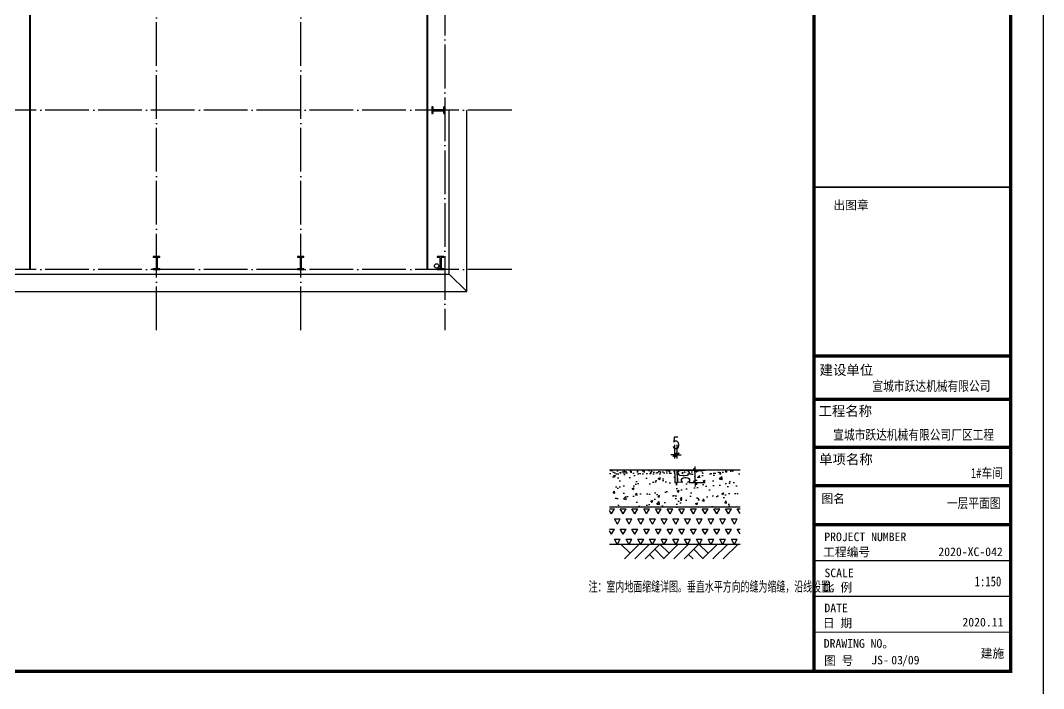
# Model space of a CAD drawing. Extents: x 185245 to 2288779, y -19957 to 815000.
# Drawn here: x 2005246 to 2052098, y 598675 to 629257 of the extents above; entities that cross this region are included whole.
import ezdxf

# ---------------------------------------------------------------- set-up
doc = ezdxf.new("R2010")
doc.units = 0
doc.header["$LTSCALE"] = 1000
doc.header["$MEASUREMENT"] = 0
doc.linetypes.add('DASH', pattern=[0.35, 0.25, -0.1])
doc.linetypes.add('DOTE', pattern=[2.42, 2, -0.2, 0.02, -0.2])
for name, color, linetype in [('AXIS', 3, 'Continuous'), ('COLUMN', 9, 'Continuous'), ('DOTE', 1, 'Continuous'), ('GROUND', 2, 'Continuous'), ('PUB_TEXT', 7, 'Continuous'), ('PUB_TITLE', 4, 'Continuous'), ('TEXT', 7, 'Continuous'), ('WALL', 9, 'Continuous'), ('图框', 4, 'Continuous'), ('填充', 8, 'Continuous'), ('钢柱', 7, 'Continuous')]:
    doc.layers.add(name, color=color, linetype=linetype)
doc.styles.add('-黑体', font='simhei.ttf', dxfattribs={"width": 0.8})
doc.styles.add('DIM_FONT', font='SIMPLEX', dxfattribs={"width": 0.7, "bigfont": 'GBCBIG'})
doc.styles.add('TSSD_REIN', font='Tssdeng.shx', dxfattribs={"width": 0.7, "bigfont": 'tssdchn.shx'})
doc.styles.add('宋体', font='')
doc.styles.add('黑体', font='simhei.ttf')
doc.styles.get('宋体').set_extended_font_data('NSimSun')
doc.dimstyles.new('DIMN120', dxfattribs={"dimscale": 1.2, "dimtxt": 300, "dimasz": 100, "dimexe": 250, "dimexo": 300, "dimgap": 150, "dimtad": 1, "dimdec": 0, "dimzin": 0, "dimdsep": 46, "dimtxsty": 'DIM_FONT', "dimblk": 'ARCHTICK', "dimcen": 0.09, "dimclrt": 7, "dimazin": 2, "dimtfac": 1, "dimtdec": 0, "dimtix": 1, "dimtmove": 2, "dimatfit": 3, "dimldrblk": 'ARCHTICK', "dimfxl": 1, "dimtolj": 1, "dimtzin": 0, "dimarcsym": 0})

# ---------------------------------------------------------------- blocks, each defined once
blk = doc.blocks.new('A$C23043752')
at = {"layer": 'COLUMN'}
blk.add_hatch(color=256, dxfattribs=at).paths.add_polyline_path([(0, 600), (0, 550), (125, 550), (125, 50), (0, 50), (0, 0), (300, 0), (300, 50), (175, 50), (175, 550), (300, 550), (300, 600)])
for p, q in [((0, 600), (0, 550)), ((300, 600), (0, 600)), ((125, 550), (0, 550)), ((125, 550), (125, 50)), ((175, 550), (175, 50)), ((300, 550), (175, 550)), ((300, 550), (300, 600)), ((0, 50), (125, 50)), ((0, 50), (0, 0)), ((0, 0), (300, 0)), ((175, 50), (300, 50)), ((300, 0), (300, 50))]:
    blk.add_line(p, q, dxfattribs=at)
blk = doc.blocks.new('A$C2E6C69CD')
at = {"layer": 'COLUMN', "xscale": -1, "rotation": 359.9999999999998}
blk.add_blockref('A$C23043752', (300, 0), dxfattribs=at)
blk.add_blockref('A$C23043752', (300, 0), dxfattribs=at)
blk = doc.blocks.new('A$C6F9B7E11')
blk.add_blockref('A$C2E6C69CD', (0, 0))
blk = doc.blocks.new('_ArchTick')
at = {"color": 0, "linetype": 'ByBlock', "const_width": 0.4}
blk.add_lwpolyline([(-0.5, -0.5), (0.5, 0.5)], dxfattribs=at)
blk = doc.blocks.new('*D22')
at = {"layer": 'AXIS', "color": 0, "lineweight": -2, "transparency": 16777216}
for p, q in [((904224, 99758), (904716, 99758)), ((904416, 99758), (904416, 99878)), ((904416, 99383), (904416, 99758)), ((904224, 99383), (904716, 99383)), ((904416, 99383), (904416, 99263))]:
    blk.add_line(p, q, dxfattribs=at)
at = {"layer": 'Defpoints', "color": 0, "transparency": 16777216}
for p in [(903864, 99758), (904416, 99758), (903864, 99383)]:
    blk.add_point(p, dxfattribs=at)
at = {"layer": 'AXIS', "color": 0, "lineweight": -2, "transparency": 16777216, "xscale": 120, "yscale": 120, "zscale": 120}
for p, rotation in [((904416, 99758), 270), ((904416, 99383), 90)]:
    blk.add_blockref('_ArchTick', p, dxfattribs=dict(at, rotation=rotation))
at = {"layer": 'AXIS', "color": 7, "transparency": 16777216, "insert": (904056, 99571), "char_height": 360, "attachment_point": 5, "rotation": 90, "style": 'DIM_FONT'}
blk.add_mtext('\\A1;50', dxfattribs=at)
blk = doc.blocks.new('*D23')
at = {"layer": 'AXIS', "color": 0, "lineweight": -2, "transparency": 16777216}
for p, q in [((903789, 100118), (903789, 100533)), ((903864, 100118), (903864, 100533)), ((903789, 100233), (903669, 100233)), ((903789, 100233), (903864, 100233)), ((903864, 100233), (903984, 100233))]:
    blk.add_line(p, q, dxfattribs=at)
at = {"layer": 'Defpoints', "color": 0, "transparency": 16777216}
for p in [(903864, 100233), (903789, 99758), (903864, 99758)]:
    blk.add_point(p, dxfattribs=at)
at = {"layer": 'AXIS', "color": 0, "lineweight": -2, "transparency": 16777216, "xscale": 120, "yscale": 120, "zscale": 120}
blk.add_blockref('_ArchTick', (903789, 100233), dxfattribs=at)
at = {"layer": 'AXIS', "color": 0, "lineweight": -2, "transparency": 16777216, "xscale": 120, "yscale": 120, "zscale": 120, "rotation": 180}
blk.add_blockref('_ArchTick', (903864, 100233), dxfattribs=at)
at = {"layer": 'AXIS', "color": 7, "transparency": 16777216, "insert": (903826, 100593), "char_height": 360, "attachment_point": 5, "style": 'DIM_FONT'}
blk.add_mtext('\\A1;5', dxfattribs=at)
blk = doc.blocks.new('而额为')
at = {"layer": '填充'}
h = blk.add_hatch(dxfattribs=at)
h.set_pattern_fill('AR-CONC', color=256, scale=3.75, style=0)
h.set_pattern_definition([(50, (1083412.8, 922269.8), (683.1925, -59.77157), [71.4375, -785.8125]), (355, (1083412.8, 922269.8), (-132.1606, 716.4624), [57.15, -628.65]), (100.451, (1083469.7, 922264.8), (551.0344, 656.6876), [60.7125, -667.8375]), (46.1842, (1083412.8, 922460.3), (1016.5464, -157.6587), [107.1562, -1178.7188]), (96.6356, (1083497.5, 922447.1), (890.2659, 927.8458), [91.0687, -1001.7562]), (351.184, (1083412.8, 922460.3), (890.2673, 927.8442), [85.725, -942.975]), (21, (1083508.03, 922412.66), (568.5558, -383.4957), [71.4375, -785.8125]), (326, (1083508, 922412.66), (231.7576, 690.7049), [57.15, -628.65]), (71.4514, (1083555.4, 922380.7), (800.31184, 307.2107), [60.7125, -667.8375]), (37.5, (1083412.78, 922269.78), (11.58226, 317.081396), [0, -621.03, 0, -638.175, 0, -631.03125]), (7.5, (1083412.78, 922269.78), (250.57373, 375.67716), [0, -363.855, 0, -606.7425, 0, -240.50625]), (327.5, (1083200.37, 922269.78), (508.46473, -21.48279), [0, -238.125, 0, -742.95, 0, -985.8375]), (317.5, (1083105.12, 922269.8), (555.48443, 95.34934), [0, -309.5625, 0, -493.395, 0, -700.0875])])
h.paths.add_polyline_path([(903863.5, 99645.8), (903863.5, 98633.3), (905781, 98633.3), (905781, 98933.7), (905606.7, 98933.7), (905956.6, 99151.2), (905781, 99151.2), (905781, 99645.8)])
h.paths.add_polyline_path([(901796.1, 99645.8), (901796.1, 99151.2), (901971.7, 99151.2), (901621.8, 98933.7), (901796.1, 98933.7), (901796.1, 98633.3), (903788.5, 98633.3), (903788.5, 99645.8)])
h = blk.add_hatch(dxfattribs=at)
h.set_pattern_fill('AR-CONC', color=256, scale=1.5, style=0)
h.set_pattern_definition([(50, (744852.95, 145392.23), (273.277, -23.90863), [28.575, -314.325]), (355, (744852.95, 145392.23), (-52.86424, 286.58496), [22.86, -251.46]), (100.451, (744875.72, 145390.24), (220.41375, 262.67503), [24.285, -267.135]), (46.1842, (744852.95, 145468.43), (406.61856, -63.0635), [42.8625, -471.4875]), (96.6356, (744886.83, 145463.18), (356.10635, 371.1383), [36.4275, -400.7025]), (351.184, (744852.95, 145468.43), (356.1069, 371.1377), [34.29, -377.19]), (21, (744891.05, 145449.38), (227.42232, -153.39828), [28.575, -314.325]), (326, (744891.05, 145449.38), (92.70304, 276.28195), [22.86, -251.46]), (71.4514, (744910, 145436.6), (320.12474, 122.8843), [24.285, -267.135]), (37.5, (744852.95, 145392.23), (4.632905, 126.83256), [0, -248.412, 0, -255.27, 0, -252.4125]), (7.5, (744852.95, 145392.23), (100.22949, 150.27086), [0, -145.542, 0, -242.697, 0, -96.2025]), (327.5, (744767.98, 145392.23), (203.38589, -8.593116), [0, -95.25, 0, -297.18, 0, -394.335]), (317.5, (744729.88, 145392.23), (222.19377, 38.13974), [0, -123.825, 0, -197.358, 0, -280.035])])
h.paths.add_polyline_path([(901796.1, 99758.3), (901796.1, 99645.8), (903788.5, 99645.8), (903788.5, 99758.3)])
h.paths.add_polyline_path([(905781, 99645.8), (905781, 99758.3), (903863.5, 99758.3), (903863.5, 99645.8)])
h = blk.add_hatch(dxfattribs=at)
h.set_pattern_fill('AR-CONC', color=256, scale=1.5, style=0)
h.set_pattern_definition([(50, (738029.66, 145392.23), (273.277, -23.90863), [28.575, -314.325]), (355, (738029.66, 145392.23), (-52.86424, 286.58496), [22.86, -251.46]), (100.451, (738052.44, 145390.24), (220.41375, 262.67503), [24.285, -267.135]), (46.1842, (738029.66, 145468.43), (406.61856, -63.0635), [42.8625, -471.4875]), (96.6356, (738063.55, 145463.18), (356.10635, 371.1383), [36.4275, -400.7025]), (351.184, (738029.66, 145468.43), (356.1069, 371.1377), [34.29, -377.19]), (21, (738067.76, 145449.38), (227.42232, -153.39828), [28.575, -314.325]), (326, (738067.76, 145449.38), (92.70304, 276.28195), [22.86, -251.46]), (71.4514, (738086.71, 145436.6), (320.12474, 122.8843), [24.285, -267.135]), (37.5, (738029.66, 145392.23), (4.632905, 126.83256), [0, -248.412, 0, -255.27, 0, -252.4125]), (7.5, (738029.66, 145392.23), (100.22949, 150.27086), [0, -145.542, 0, -242.697, 0, -96.2025]), (327.5, (737944.7, 145392.23), (203.38589, -8.593116), [0, -95.25, 0, -297.18, 0, -394.335]), (317.5, (737906.6, 145392.23), (222.19377, 38.13974), [0, -123.825, 0, -197.358, 0, -280.035])])
h.paths.add_polyline_path([(903788.5, 98633.3), (903863.5, 98633.3), (903863.5, 99383.3), (903788.5, 99383.3)])
h = blk.add_hatch(dxfattribs=at)
h.set_pattern_fill('TRIANG', color=256, scale=37.5, style=0)
h.set_pattern_definition([(60, (1083412.78, 922269.78), (-178.59369, 309.33341), [178.59375, -178.59375]), (120, (1083412.78, 922269.78), (-357.18744, 4e-05), [178.59375, -178.59375]), (0, (1083323.48, 922424.45), (178.59375, 309.33337), [178.59375, -178.59375])])
h.paths.add_polyline_path([(901796.1, 98633.3), (901796.1, 97508.3), (903972.5, 97508.3), (905781, 97508.3), (905781, 98633.3)])
at = {"layer": 'WALL'}
for p, q in [((905781, 99758.3), (901796.1, 99758.3)), ((903788.5, 99645.8), (903788.5, 99383.3)), ((903863.5, 99645.8), (903863.5, 99383.3)), ((905781, 98633.3), (901796.1, 98633.3)), ((901796.1, 97508.3), (905781, 97508.3))]:
    blk.add_line(p, q, dxfattribs=at)
at = {"layer": '填充'}
for p, q in [((903788.5, 99645.8), (903788.5, 99758.3)), ((903863.5, 99645.8), (903863.5, 99758.3)), ((903788.5, 99383.3), (903863.5, 99383.3)), ((902141.3, 97508.3), (902422.6, 97227)), ((902253.8, 97058.3), (902703.8, 97508.3)), ((902568.8, 97058.3), (903018.8, 97508.3)), ((902883.8, 97058.3), (903333.8, 97508.3)), ((903333.8, 97508.3), (903615.1, 97227)), ((903446.3, 97058.3), (903896.3, 97508.3)), ((903761.3, 97058.3), (904211.3, 97508.3)), ((904076.3, 97058.3), (904526.3, 97508.3)), ((904526.3, 97508.3), (904807.6, 97227)), ((904638.8, 97058.3), (905088.8, 97508.3)), ((904953.8, 97058.3), (905403.8, 97508.3)), ((905268.8, 97058.3), (905718.8, 97508.3)), ((903018.8, 97193.3), (903153.8, 97058.3)), ((903176.3, 97350.8), (903457.6, 97069.5)), ((904211.3, 97193.3), (904346.3, 97058.3)), ((904368.8, 97350.8), (904650.1, 97069.5))]:
    blk.add_line(p, q, dxfattribs=at)
at = {"layer": 'PUB_TEXT', "style": 'TSSD_REIN', "width": 0.6}
blk.add_text('注：室内地面缩缝详图。垂直水平方向的缝为缩缝，沿线设置。', height=350, dxfattribs=at).set_placement((901157, 96023.1))
at = {"layer": 'AXIS'}
for p1, distance, text, picture, middle in [((903788.5, 99758.3), 474.4, '5', '*D23', (903826, 100592.7)), ((903863.5, 99383.3), -552.8, '50', '*D22', (904056.3, 99570.8))]:
    dim = blk.add_aligned_dim(p1=p1, p2=(903863.5, 99758.3), distance=distance, text=text, dimstyle='DIMN120', dxfattribs=at)
    dim.commit()
    dim.dimension.update_dxf_attribs({"geometry": picture, "text_midpoint": middle})

msp = doc.modelspace()

# ---------------------------------------------------------------- linework, layer by layer
at = {"linetype": 'DASH', "const_width": 100}
for points in [[(2005680, 645749.7), (2005680, 617849.7)], [(2023880, 645749.7), (2023880, 617849.7)]]:
    msp.add_lwpolyline(points, dxfattribs=at)
msp.add_circle((2024301.1, 618018.9), 100)
at = {"layer": 'DOTE', "color": 25, "linetype": 'DOTE'}
for p, q in [((2011480, 615076.5), (2011480, 647509.3)), ((2018080, 615076.5), (2018080, 647509.3)), ((2024680, 647509.3), (2024680, 615076.5)), ((2027740.8, 625149.7), (1981930.3, 625149.7)), ((2027740.8, 617849.7), (1981930.3, 617849.7))]:
    msp.add_line(p, q, dxfattribs=at)
at = {"layer": 'GROUND'}
for p, q in [((2024880, 617649.7), (2024880, 625149.7)), ((2025680, 616849.7), (2025680, 625149.7)), ((1984880, 617649.7), (2024880, 617649.7)), ((2024880, 617649.7), (2025680, 616849.7)), ((1984080, 616849.7), (2025680, 616849.7))]:
    msp.add_line(p, q, dxfattribs=at)
at = {"layer": 'PUB_TITLE', "elevation": 0}
msp.add_lwpolyline([(1962998, 597962.7), (2052098, 597962.7), (2052098, 660962.7), (1962998, 660962.7)], close=True, dxfattribs=at)
at = {"layer": 'PUB_TITLE', "const_width": 150, "elevation": 0}
msp.add_lwpolyline([(1966748, 599462.7), (2050598, 599462.7), (2050598, 659462.7), (1966748, 659462.7)], close=True, dxfattribs=at)
at = {"layer": '图框', "color": 4, "elevation": 0}
for points, const_width in [([(2041584.2, 659462.7), (2041584.2, 599462.7)], 147.9), ([(2041584.2, 613891.5), (2050565.3, 613891.5)], 149.4), ([(2041584.2, 611916), (2050568.1, 611916)], 149.4), ([(2041584.2, 609715.1), (2050598, 609715.1)], 149.4), ([(2041584.2, 607959), (2050598, 607959)], 149.4), ([(2041584.2, 606182.2), (2050598, 606182.2)], 149.4), ([(2041584.2, 604533.9), (2050598, 604533.9)], 60.5), ([(2041584.2, 602888.5), (2050598, 602888.5)], 60.5), ([(2041584.2, 601255.5), (2050598, 601255.5)], 60.5)]:
    msp.add_lwpolyline(points, dxfattribs=dict(at, const_width=const_width))
at = {"layer": '图框', "color": 0, "const_width": 75, "elevation": 0}
msp.add_lwpolyline([(2041584.2, 621622.9), (2050598, 621622.9)], dxfattribs=at)

# ---------------------------------------------------------------- block references
at = {"xscale": 1.5, "yscale": 1.5, "zscale": 1.5}
msp.add_blockref('而额为', (679527.7, 459027.4), dxfattribs=at)
at = {"layer": '钢柱', "ltscale": 1000, "xscale": -1, "rotation": 90}
msp.add_blockref('A$C6F9B7E11', (2024680, 625299.7), dxfattribs=at)
at = {"layer": '钢柱', "ltscale": 1000, "xscale": -1}
for p in [(2011630, 617849.7), (2018230, 617849.7), (2024633.2, 617849.7)]:
    msp.add_blockref('A$C6F9B7E11', p, dxfattribs=at)

# ---------------------------------------------------------------- texts
at = {"layer": 'TEXT', "color": 3, "style": '-黑体', "width": 0.8}
for s, height, p in [('宣城市跃达机械有限公司', 450.225, (2044262.1, 612299.4, 0)), ('宣城市跃达机械有限公司厂区工程', 450.225, (2042465.7, 610066, 0)), ('1#车间', 450.22, (2048767.9, 608316.7, 0)), ('一层平面图', 450.22, (2047672.5, 606937.5, 0)), ('1:150', 450.22, (2048939.2, 603352.5, 0))]:
    msp.add_text(s, height=height, dxfattribs=at).set_placement(p)
at = {"layer": '图框', "color": 4}
for s, height, style, p in [('出图章', 394.42, '黑体', (2042476.9, 620602.2, 0)), ('建设单位', 450, '黑体', (2041841.7, 613032.4, 0)), ('工程名称', 450, '黑体', (2041791.8, 611155.1, 0)), ('单项名称', 450, '黑体', (2041821.8, 608944.6, 0)), ('图名', 394.42, '黑体', (2041925.7, 607171.5, 0)), ('工程编号', 394.42, '黑体', (2042002.9, 604724.5, 0)), ('2020-XC-042', 394.416, '宋体', (2047280.4, 604738.1, 0)), ('SCALE', 394.42, '黑体', (2042065.7, 603771.2, 0)), ('比 例', 394.42, '黑体', (2041989.6, 603106.8, 0)), ('DATE', 394.42, '黑体', (2042063.6, 602168.3, 0)), ('日 期', 394.42, '黑体', (2041989.6, 601473.8, 0)), ('2020.11', 394.42, '宋体', (2048384.2, 601516.1, 0)), ('DRAWING NO。', 394.416, '黑体', (2042032.5, 600541.2, 0)), ('图 号', 394.42, '黑体', (2042045.6, 599753.6, 0))]:
    msp.add_text(s, height=height, dxfattribs=dict(at, style=style)).set_placement(p)
at = {"layer": '图框', "color": 0, "style": '黑体'}
msp.add_text('PROJECT NUMBER', height=394.416, dxfattribs=at).set_placement((2042056.1, 605421.7, 0))
at = {"layer": '图框', "color": 3, "style": '宋体'}
for s, p in [('JS-', (2044208.9, 599781.2, 0)), ('/09', (2045615.5, 599781.2, 0)), ('建施', (2049221, 600087.4, 0)), ('03', (2045125.7, 599781.2, 0))]:
    msp.add_text(s, height=394.42, dxfattribs=at).set_placement(p)

doc.saveas('drawing.dxf')
